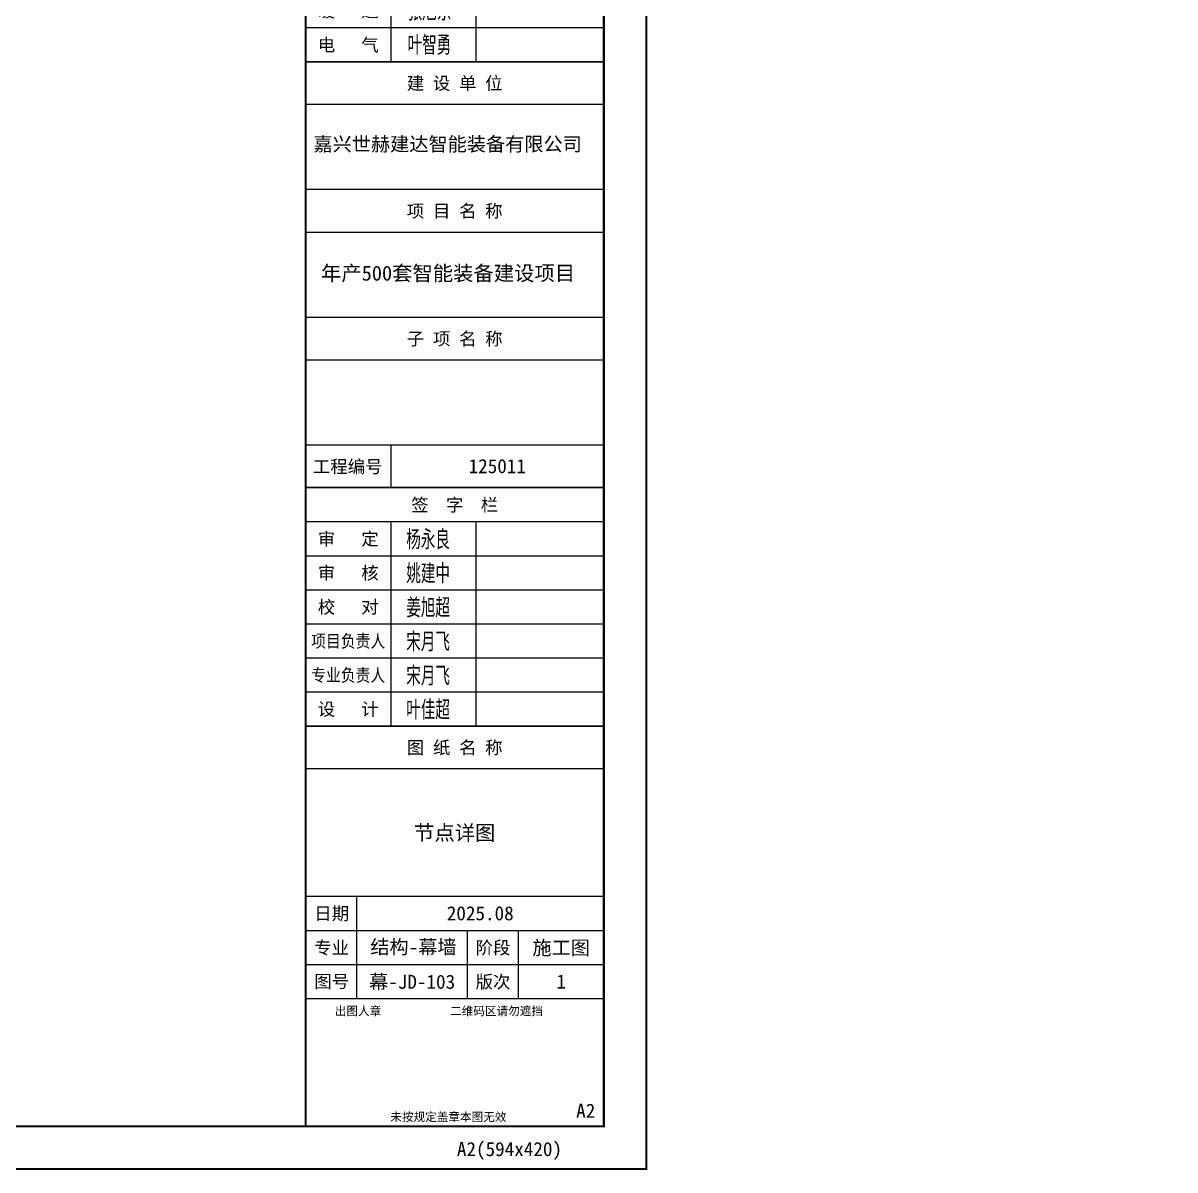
# Model space of a CAD drawing. Extents: x -160106 to 966792, y -663931 to 1550022.
# Drawn here: x -85114 to -84303, y -86826 to -86018 of the extents above; entities that cross this region are included whole.
import ezdxf
from ezdxf.enums import TextEntityAlignment as Align
from ezdxf.xclip import XClip

# ---------------------------------------------------------------- set-up
doc = ezdxf.new("R2010")
doc.units = 0
doc.linetypes.add('ZN-DASH', pattern=[0.35, 0.25, -0.1])
for name, color, linetype in [('0-cxFrame', 155, 'Continuous'), ('20剖面图$0$A-HATCH-1', 252, 'Continuous'), ('20剖面图$0$AS-COLN', 6, 'Continuous'), ('qianming', 155, 'Continuous')]:
    doc.layers.add(name, color=color, linetype=linetype)
doc.layers.add('0-cxText', color=131, linetype='Continuous', lineweight=25)
doc.styles.add('BZHZ', font='bzxw', dxfattribs={"width": 0.8, "bigfont": 'bzhz'})
doc.styles.add('cx_biaoti', font='')
doc.styles.add('cx_tuming', font='simhei.ttf')
doc.styles.add('cx_tuqian1', font='')
doc.styles.add('黑体', font='simhei.ttf', dxfattribs={"height": 12})
doc.styles.get('cx_biaoti').set_extended_font_data('SimSun')
doc.styles.get('cx_tuqian1').set_extended_font_data('SimSun')

# ---------------------------------------------------------------- blocks, each defined once
blk = doc.blocks.new('20250825140909')
at = {"layer": '20剖面图$0$A-HATCH-1'}
h = blk.add_hatch(dxfattribs=at)
h.set_pattern_fill('混凝土', color=256, scale=50)
h.set_pattern_definition([(50, (563092.05, -567060), (358.63009, -31.37607), [37.5, -412.5]), (355, (563092.05, -567060), (-69.37567, 376.09607), [30, -330]), (100.4514, (563121.94, -567062.6), (289.25469, 344.71977), [31.8701, -350.57106]), (46.1842, (563092.05, -566960), (533.62052, -82.7595), [56.25, -618.75]), (96.6356, (563136.5, -566966.9), (467.33135, 487.05894), [47.80514, -525.8565]), (351.1842, (563092.05, -566960), (467.33097, 487.0593), [45, -495]), (21, (563142.05, -566985), (298.45353, -201.30945), [37.5, -412.5]), (326, (563142.05, -566985), (121.65767, 362.57502), [30, -330]), (71.4514, (563166.92, -567001.78), (420.11131, 161.26525), [31.8701, -350.57106]), (37.5, (563092.05, -567060), (6.079928, 166.446927), [0, -326, 0, -335, 0, -331.25]), (7.5, (563092.05, -567060), (131.53477, 197.205856), [0, -191, 0, -318.5, 0, -126.25]), (327.5, (562980.55, -567060), (266.911218, -11.277436), [0, -125, 0, -390, 0, -517.5]), (317.5, (562930.55, -567060), (291.593085, 50.05249), [0, -162.5, 0, -259, 0, -367.5])])
h.paths.add_polyline_path([(-3926.38, -50), (-3926.38, -250), (-2500, -250), (-2500, -50)])
at = {"color": 4, "linetype": 'ZN-DASH', "ltscale": 30, "const_width": 3, "elevation": 0}
blk.add_lwpolyline([(-2344.46, -13.47), (-2344.46, 0), (-3926.38, 0)], dxfattribs=at)
at = {"layer": '20剖面图$0$AS-COLN'}
blk.add_lwpolyline([(-3926.38, -250), (-2500, -250), (-2500, -50), (-3926.38, -50)], dxfattribs=at)
blk = doc.blocks.new('20250828132035')
at = {"layer": '20剖面图$0$A-HATCH-1'}
h = blk.add_hatch(dxfattribs=at)
h.set_pattern_fill('混凝土', color=256, scale=50)
h.set_pattern_definition([(50, (1654310.4, -568157.45), (358.63009, -31.376067), [37.5, -412.5]), (355, (1654310.4, -568157.45), (-69.37567, 376.09607), [30, -330]), (100.4514, (1654340.3, -568160.07), (289.25469, 344.71977), [31.870095, -350.571056]), (46.1842, (1654310.4, -568057.45), (533.62052, -82.75951), [56.25, -618.75]), (96.6356, (1654354.87, -568064.35), (467.33135, 487.05894), [47.80514, -525.8565]), (351.1842, (1654310.4, -568057.45), (467.33097, 487.0593), [45, -495]), (21, (1654360.4, -568082.45), (298.453526, -201.309445), [37.5, -412.5]), (326, (1654360.4, -568082.45), (121.657666, 362.57502), [30, -330]), (71.4514, (1654385.27, -568099.23), (420.111314, 161.26525), [31.870095, -350.571056]), (37.5, (1654310.4, -568157.45), (6.079928, 166.446927), [0, -326, 0, -335, 0, -331.25]), (7.5, (1654310.4, -568157.45), (131.534769, 197.205856), [0, -191, 0, -318.5, 0, -126.25]), (327.5, (1654198.9, -568157.45), (266.911218, -11.277436), [0, -125, 0, -390, 0, -517.5]), (317.5, (1654148.9, -568157.45), (291.593085, 50.05249), [0, -162.5, 0, -259, 0, -367.5])])
h.paths.add_polyline_path([(-15000, -200), (0, -200), (0, 0), (-15000, 0)])
at = {"layer": '20剖面图$0$AS-COLN'}
blk.add_lwpolyline([(-15300, -200), (0, -200), (0, 0), (-15300, 0)], dxfattribs=at)
blk = doc.blocks.new('zjcx_lan_huiqian(Dragon)')
for p, q in [((-7000, -800), (0, -800)), ((-5000, -800), (-5000, -4800)), ((-3000, -800), (-3000, -4800)), ((-7000, -1600), (0, -1600)), ((-7000, -2400), (0, -2400)), ((-7000, -3200), (0, -3200)), ((-7000, -4000), (0, -4000))]:
    blk.add_line(p, q)
at = {"const_width": 30}
blk.add_lwpolyline([(-7000, 0), (0, 0)], dxfattribs=at)
blk.add_lwpolyline([(-7000, 0), (0, 0), (0, -4800), (-7000, -4800)], close=True, dxfattribs=at)
at = {"style": 'cx_biaoti'}
for s, p in [('会  签  栏', (-3500, -400)), ('建   筑', (-6000, -1200)), ('结   构', (-6000, -2000)), ('给排水', (-6000, -2800)), ('暖   通', (-6000, -3600)), ('电   气', (-6000, -4400))]:
    blk.add_text(s, height=300, dxfattribs=at).set_placement(p, align=Align.MIDDLE)
blk = doc.blocks.new('T-汇签(Dragon)')
at = {"layer": '0-cxFrame'}
blk.add_blockref('zjcx_lan_huiqian(Dragon)', (0, 0), dxfattribs=at)
at = {"layer": 'qianming', "style": 'BZHZ', "width": 0.8}
for s, p in [('黄岩峰', (-4094, -1189)), ('蒋松松', (-4094, -2789)), ('张旭东', (-4094, -3589)), ('叶智勇', (-4094, -4389))]:
    blk.add_text(s, height=450, dxfattribs=at).set_placement(p, align=Align.MIDDLE)
blk = doc.blocks.new('zjcx_lan_qianzi(Dragon)')
for p, q in [((-7000, 4800), (0, 4800)), ((-5000, 4800), (-5000, 0)), ((-3000, 4800), (-3000, 0)), ((-7000, 4000), (0, 4000)), ((-7000, 3200), (0, 3200)), ((-7000, 2400), (0, 2400)), ((-7000, 1600), (0, 1600)), ((-7000, 800), (0, 800))]:
    blk.add_line(p, q)
at = {"const_width": 30}
blk.add_lwpolyline([(-7000, 5600), (0, 5600)], dxfattribs=at)
blk.add_lwpolyline([(-7000, 5600), (0, 5600), (0, 0), (-7000, 0)], close=True, dxfattribs=at)
at = {"style": 'cx_biaoti'}
for s, p in [('签  字  栏', (-3500, 5200)), ('审   定', (-6000, 4400)), ('审   核', (-6000, 3600)), ('校   对', (-6000, 2800)), ('设   计', (-6000, 400))]:
    blk.add_text(s, height=300, dxfattribs=at).set_placement(p, align=Align.MIDDLE)
at = {"style": 'cx_biaoti', "width": 0.85}
for s, p in [('项目负责人', (-6000, 2000)), ('专业负责人', (-6000, 1200))]:
    blk.add_text(s, height=300, dxfattribs=at).set_placement(p, align=Align.MIDDLE)
blk = doc.blocks.new('T-签字(Dragon)')
at = {"layer": '0-cxFrame'}
blk.add_blockref('zjcx_lan_qianzi(Dragon)', (0, 0), dxfattribs=at)
at = {"layer": 'qianming', "style": 'BZHZ', "width": 0.8}
for s, p in [('杨永良', (-4124, 4400)), ('姚建中', (-4124, 3600)), ('姜旭超', (-4124, 2800)), ('宋月飞', (-4124, 2000)), ('宋月飞', (-4124, 1200)), ('叶佳超', (-4124, 400))]:
    blk.add_text(s, height=450, dxfattribs=at).set_placement(p, align=Align.MIDDLE)
blk = doc.blocks.new('zjcx_lan_tuming(Dragon)')
for p, q in [((-7000, 8400), (0, 8400)), ((-5800, 3000), (-5800, 5400)), ((-7000, 4600), (0, 4600)), ((-3200, 3000), (-3200, 4600)), ((-2000, 3000), (-2000, 4600)), ((-7000, 3800), (0, 3800))]:
    blk.add_line(p, q)
at = {"const_width": 30}
for points in [[(-7000, 9400), (0, 9400)], [(-7000, 5400), (0, 5400)], [(-7000, 3000), (0, 3000)], [(-7000, 0), (0, 0)]]:
    blk.add_lwpolyline(points, dxfattribs=at)
blk.add_lwpolyline([(-7000, 9400), (0, 9400), (0, 0), (-7000, 0)], close=True)
at = {"style": 'cx_biaoti'}
for s, p in [('图 纸 名 称', (-3500, 8900)), ('日期', (-6388, 5000)), ('专业', (-6388, 4200)), ('阶段', (-2600, 4200)), ('图号', (-6388, 3400)), ('版次', (-2600, 3400))]:
    blk.add_text(s, height=300, dxfattribs=at).set_placement(p, align=Align.MIDDLE)
for s, p in [('出图人章', (-6316, 2607)), ('二维码区请勿遮挡', (-3609, 2607)), ('未按规定盖章本图无效', (-5013, 120))]:
    blk.add_text(s, height=200, dxfattribs=at).set_placement(p)
blk = doc.blocks.new('T-图签(Dragon)')
blk.add_blockref('zjcx_lan_tuming(Dragon)', (0, 0))
at = {"color": 3, "style": 'cx_biaoti'}
for s, p in [('2025.08', (-2900, 5000)), ('结构-幕墙 ', (-4356, 4219)), ('施工图', (-1000, 4200))]:
    blk.add_text(s, height=330, dxfattribs=at).set_placement(p, align=Align.MIDDLE)
blk = doc.blocks.new('zjcx_lan_xiangmu(Dragon)')
for p, q in [((-7000, 9000), (0, 9000)), ((-7000, 6000), (0, 6000)), ((-7000, 3000), (0, 3000)), ((-5000, 1000), (-5000, 0))]:
    blk.add_line(p, q)
at = {"const_width": 30}
for points in [[(-7000, 10000), (0, 10000)], [(-7000, 7000), (0, 7000)], [(-7000, 7000), (0, 7000)], [(-7000, 4000), (0, 4000)], [(-7000, 4000), (0, 4000)], [(-7000, 1000), (0, 1000)], [(-7000, 0), (0, 0)]]:
    blk.add_lwpolyline(points, dxfattribs=at)
blk.add_lwpolyline([(-7000, 10000), (0, 10000), (0, 0), (-7000, 0)], close=True)
at = {"style": 'cx_biaoti'}
for s, p in [('建 设 单 位', (-3500, 9500)), ('项 目 名 称', (-3500, 6500)), ('子 项 名 称', (-3500, 3500)), ('工程编号', (-6013, 500))]:
    blk.add_text(s, height=300, dxfattribs=at).set_placement(p, align=Align.MIDDLE)
blk = doc.blocks.new('T-项目(Dragon)')
blk.add_blockref('zjcx_lan_xiangmu(Dragon)', (0, 0))
at = {"color": 3, "style": 'cx_tuming'}
for s, height, p in [('嘉兴世赫建达智能装备有限公司', 330, (-6816, 7901)), ('年产500套智能装备建设项目 ', 350, (-6638, 4859))]:
    blk.add_text(s, height=height, dxfattribs=at).set_placement(p)
blk = doc.blocks.new('zjcx_T2(Dragon)')
at = {"layer": '0-cxFrame', "const_width": 50}
blk.add_lwpolyline([(-7000, 40000), (0, 40000), (0, 0), (-7000, 0)], close=True, dxfattribs=at)
at = {"layer": '0-cxFrame'}
for name, p in [('T-汇签(Dragon)', (0, 29800)), ('T-项目(Dragon)', (0, 15000)), ('T-签字(Dragon)', (0, 9400)), ('T-图签(Dragon)', (0, 0))]:
    blk.add_blockref(name, p, dxfattribs=at)
blk = doc.blocks.new('TK22.A2 L(Dragon)')
at = {"layer": '0-cxFrame', "color": 7, "const_width": 0.5}
blk.add_lwpolyline([(0, 0), (-594, 0), (-594, 420), (0, 420)], close=True, dxfattribs=at)
at = {"layer": '0-cxFrame', "const_width": 0.5}
for points in [[(-80, 10), (-574, 10), (-574, 410), (-80, 410)], [(-10, 10), (-80, 10), (-80, 410), (-10, 410)]]:
    blk.add_lwpolyline(points, close=True, dxfattribs=at)
at = {"layer": '0-cxFrame', "xscale": 0.01, "yscale": 0.01, "zscale": 0.01}
blk.add_blockref('zjcx_T2(Dragon)', (-10, 10), dxfattribs=at)
at = {"style": '黑体', "flags": 4}
blk.add_attdef('图幅', text='', height=3.3, dxfattribs=at).set_placement((-40, 3), align=Align.RIGHT)
at = {"layer": '0-cxFrame', "style": '黑体'}
blk.add_text('(594x420)', height=3.3, dxfattribs=at).set_placement((-40, 3))
at = {"layer": '0-cxText', "flags": 4}
for tag, height, style, p in [('建设单位', 3.5, 'cx_tuming', (-45, 240)), ('项目名称', 3.5, 'cx_tuming', (-45, 210)), ('子项名称', 3.5, 'cx_tuming', (-45, 180)), ('工程编号', 3.3, 'cx_tuqian1', (-35, 165)), ('图名1', 3.5, 'cx_tuming', (-45, 87)), ('图名2', 3.5, 'cx_tuming', (-45, 79)), ('图名3', 3.5, 'cx_tuming', (-45, 71)), ('出图日期', 3.3, 'cx_tuqian1', (-39, 60)), ('专业', 3.3, 'cx_tuqian1', (-55, 52)), ('图号', 3.3, 'cx_tuqian1', (-55, 44)), ('版次', 3.3, 'cx_tuqian1', (-20, 44))]:
    blk.add_attdef(tag, text='', height=height, dxfattribs=dict(at, style=style)).set_placement(p, align=Align.MIDDLE)
at = {"layer": 'Defpoints', "color": 6, "flags": 4}
for tag, height, style, p in [('tufu', 3.3, '黑体', (-12, 12)), ('dwfname', 4, 'cx_tuqian1', (-80, 3))]:
    blk.add_attdef(tag, text='', height=height, dxfattribs=dict(at, style=style)).set_placement(p, align=Align.RIGHT)

msp = doc.modelspace()

# ---------------------------------------------------------------- block references
at = {"ltscale": 50}
ref = msp.add_blockref('20250828132035', (-80273.87, -86085.54), dxfattribs=at)
XClip(ref).set_block_clipping_path([(-96.7647989804, -640.091455574), (814.8825443383, 367.4414649424)])
at = {"ltscale": 1000}
ref = msp.add_blockref('20250825140909', (-81179.72, -86283.69), dxfattribs=at)
XClip(ref).set_block_clipping_path([(-2707.7881722579, -436.3260459442), (-1834.5205129444, 518.5130934831)])
at = {"layer": '0-cxFrame'}
ref = msp.add_blockref('TK22.A2 L(Dragon)', (-84675.4, -86825.19), dxfattribs=dict(at, xscale=3, yscale=3, zscale=3))
ref.add_attrib('图名2', '节点详图', dxfattribs={"layer": '0-cxText', "height": 10.5, "style": 'cx_tuming'}).set_placement((-84810.4, -86588.19), align=Align.MIDDLE)
ref.add_attrib('工程编号', '125011', dxfattribs={"layer": '0-cxText', "height": 9.9, "style": 'cx_tuqian1'}).set_placement((-84780.4, -86330.19), align=Align.MIDDLE)
ref.add_attrib('图号', '幕-JD-103', dxfattribs={"layer": '0-cxText', "height": 9.9, "style": 'cx_tuqian1'}).set_placement((-84840.4, -86693.19), align=Align.MIDDLE)
ref.add_attrib('版次', '1', dxfattribs={"layer": '0-cxText', "height": 9.9, "style": 'cx_tuqian1'}).set_placement((-84735.4, -86693.19), align=Align.MIDDLE)
ref.add_attrib('图幅', 'A2', dxfattribs={"layer": '0', "height": 9.9, "style": '黑体'}).set_placement((-84795.4, -86816.19), align=Align.RIGHT)
ref.add_attrib('tufu', 'A2', dxfattribs={"layer": 'Defpoints', "color": 6, "height": 9.9, "style": '黑体'}).set_placement((-84711.4, -86789.19), align=Align.RIGHT)

doc.saveas('drawing.dxf')
